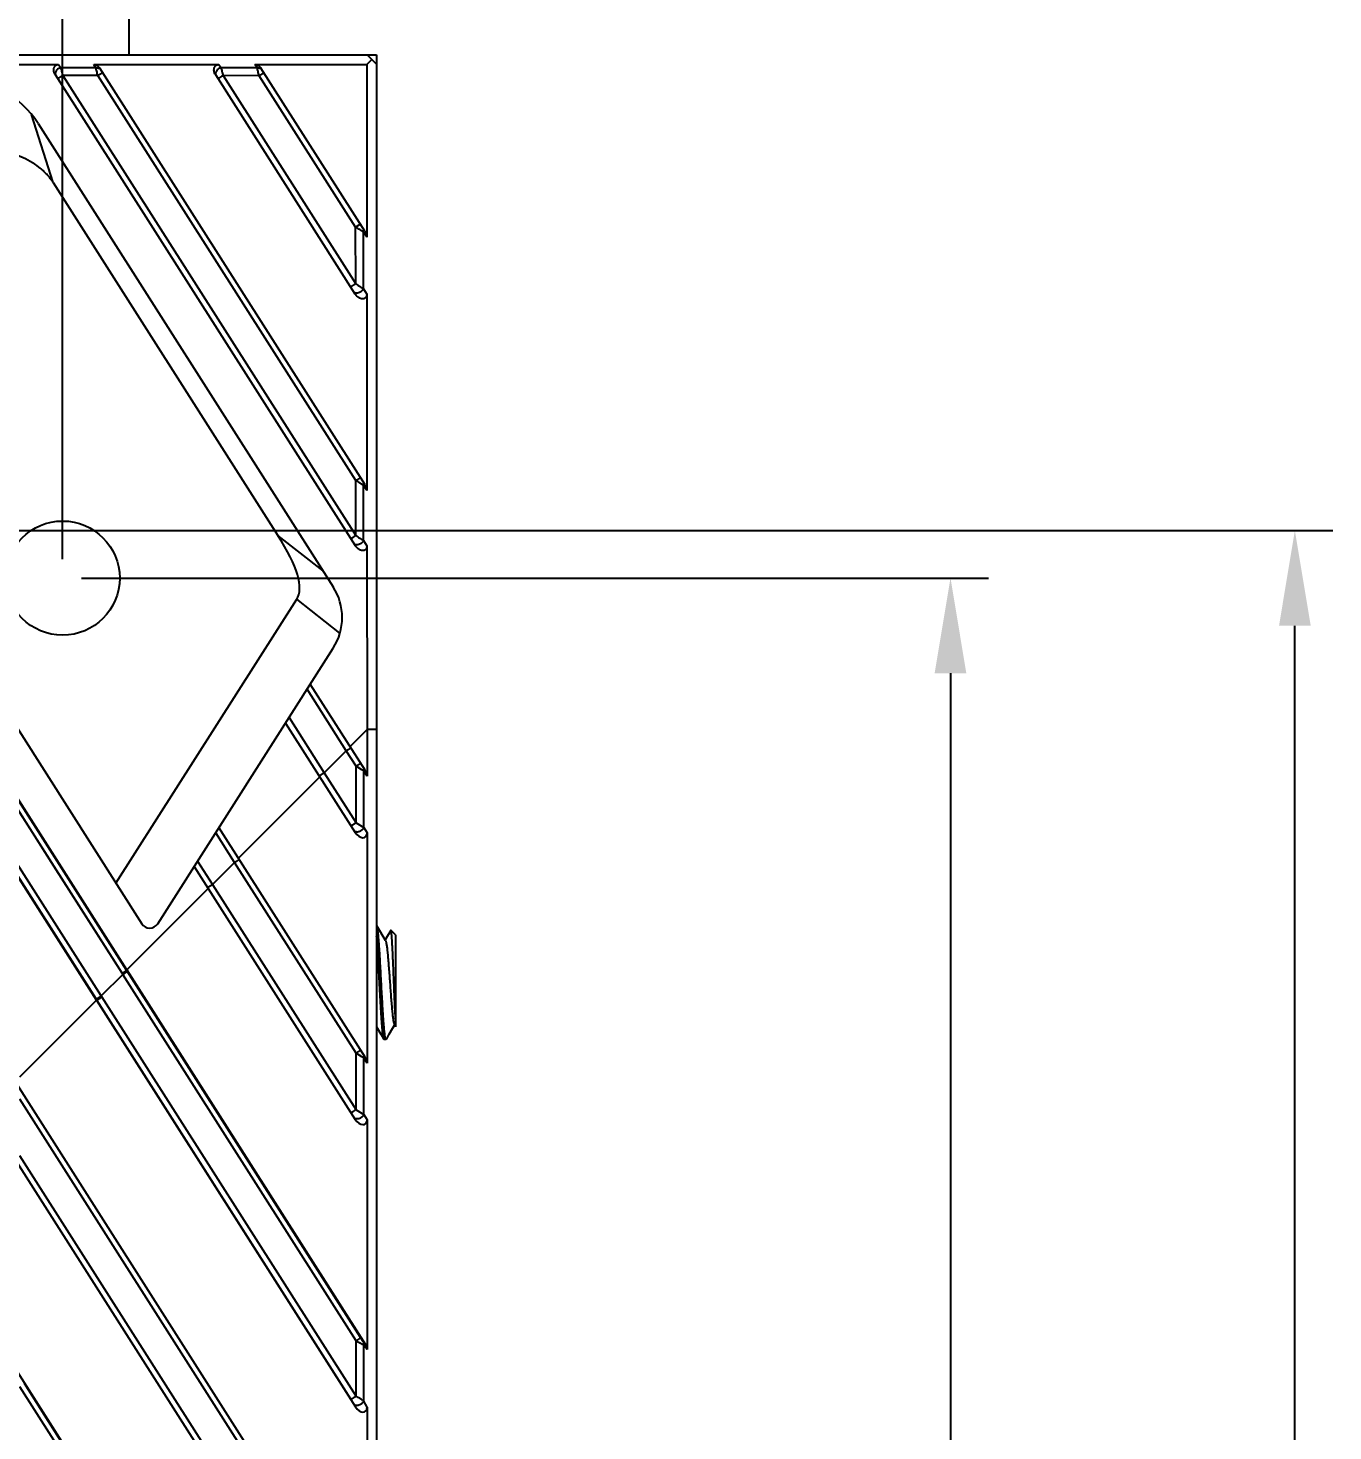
# Model space of a CAD drawing. Header units: millimetres. Extents: x 3299 to 14264, y 1863 to 5555.
# Drawn here: x 5028 to 5096.6, y 2766.7 to 2840.4 of the extents above; entities that cross this region are included whole.
import ezdxf

# ---------------------------------------------------------------- set-up
doc = ezdxf.new("R2010")
doc.units = ezdxf.units.MM
doc.layers.add('02___PRT_ALL_AXES', color=7, linetype='Continuous')
doc.layers.add('细实线', color=7, linetype='Continuous', lineweight=18)
doc.styles.add('工程字', font='gbenor.shx', dxfattribs={"bigfont": 'gbcbig.shx'})
doc.dimstyles.new('ISO-200', dxfattribs={"dimtxt": 15, "dimasz": 5, "dimexe": 2, "dimexo": 1, "dimgap": 2, "dimtad": 1, "dimdsep": 46, "dimtxsty": '工程字', "dimcen": 2.5, "dimclrd": 3, "dimclre": 3, "dimclrt": 6, "dimadec": 0, "dimazin": 0, "dimtfac": 1, "dimtmove": 0, "dimatfit": 3, "dimfxl": 1, "dimarcsym": 0})

# ---------------------------------------------------------------- blocks, each defined once
blk = doc.blocks.new('*D157')
at = {"layer": 'Defpoints', "color": 0, "transparency": 16777216}
for p in [(5029.826, 2884.005), (4462.826, 2811.523), (5029.826, 2811.523)]:
    blk.add_point(p, dxfattribs=at)
at = {"layer": '细实线', "color": 3, "lineweight": -2, "transparency": 16777216}
for p, q in [((4462.826, 2812.523), (4462.826, 2886.005)), ((5029.826, 2812.523), (5029.826, 2886.005)), ((4467.826, 2884.005), (5024.826, 2884.005))]:
    blk.add_line(p, q, dxfattribs=at)
at = {"layer": '细实线', "color": 3, "transparency": 16777216}
for points in [[(4467.826, 2884.839), (4467.826, 2883.172), (4462.826, 2884.005)], [(5024.826, 2884.839), (5024.826, 2883.172), (5029.826, 2884.005)]]:
    blk.add_solid(points, dxfattribs=at)
at = {"layer": '细实线', "color": 6, "lineweight": 5, "transparency": 16777216, "insert": (4746.326, 2893.505), "char_height": 15, "attachment_point": 5, "style": '工程字'}
blk.add_mtext('567', dxfattribs=at)
blk = doc.blocks.new('*D158')
at = {"layer": 'Defpoints', "color": 0, "transparency": 16777216}
for p in [(5029.826, 2811.523), (5029.826, 2529.023), (5076.485, 2529.023)]:
    blk.add_point(p, dxfattribs=at)
at = {"layer": '细实线', "color": 3, "lineweight": -2, "transparency": 16777216}
for p, q in [((5030.826, 2811.523), (5078.485, 2811.523)), ((5076.485, 2806.523), (5076.485, 2534.023)), ((5030.826, 2529.023), (5078.485, 2529.023))]:
    blk.add_line(p, q, dxfattribs=at)
at = {"layer": '细实线', "color": 3, "transparency": 16777216}
for points in [[(5075.651, 2806.523), (5077.318, 2806.523), (5076.485, 2811.523)], [(5075.651, 2534.023), (5077.318, 2534.023), (5076.485, 2529.023)]]:
    blk.add_solid(points, dxfattribs=at)
at = {"layer": '细实线', "color": 6, "lineweight": 5, "transparency": 16777216, "insert": (5066.985, 2670.273), "char_height": 15, "attachment_point": 5, "rotation": 90, "style": '工程字'}
blk.add_mtext('282.5', dxfattribs=at)
blk = doc.blocks.new('*D159')
at = {"layer": 'Defpoints', "color": 0, "transparency": 16777216}
for p in [(5011.326, 2814.023), (5094.582, 2814.023), (5011.326, 2526.523)]:
    blk.add_point(p, dxfattribs=at)
at = {"layer": '细实线', "color": 3, "lineweight": -2, "transparency": 16777216}
for p, q in [((5012.326, 2814.023), (5096.582, 2814.023)), ((5094.582, 2531.523), (5094.582, 2809.023)), ((5012.326, 2526.523), (5096.582, 2526.523))]:
    blk.add_line(p, q, dxfattribs=at)
at = {"layer": '细实线', "color": 3, "transparency": 16777216}
for points in [[(5093.749, 2809.023), (5095.416, 2809.023), (5094.582, 2814.023)], [(5093.749, 2531.523), (5095.416, 2531.523), (5094.582, 2526.523)]]:
    blk.add_solid(points, dxfattribs=at)
at = {"layer": '细实线', "color": 6, "lineweight": 5, "transparency": 16777216, "insert": (5085.082, 2670.273), "char_height": 15, "attachment_point": 5, "rotation": 90, "style": '工程字'}
blk.add_mtext('287.5', dxfattribs=at)

msp = doc.modelspace()

# ---------------------------------------------------------------- linework, layer by layer
at = {"color": 7, "linetype": 'Continuous'}
for p, q in [((5033.30078, 2841.82311), (5033.30078, 2839.02311)), ((4446.32578, 2839.02311), (5046.32578, 2839.02311)), ((5045.80579, 2838.50311), (5046.07578, 2838.77311)), ((5046.32578, 2838.52311), (5045.82578, 2839.02311)), ((5046.32578, 2839.02311), (5046.32578, 2501.52311)), ((4983.79163, 2838.34497), (5045.74141, 2741.1033)), ((5012.29856, 2838.52289), (5029.6172, 2838.51269)), ((5029.43304, 2837.98471), (5045.19886, 2813.23733)), ((5029.6172, 2838.51269), (5029.72951, 2838.33648)), ((5031.57327, 2838.33527), (5029.72951, 2838.33648)), ((5031.67924, 2837.92755), (5029.8352, 2837.92917)), ((5029.8352, 2837.92917), (5045.23956, 2813.75399)), ((5031.46088, 2838.5116), (5038.03931, 2838.5077)), ((5031.57327, 2838.33527), (5031.46088, 2838.5116)), ((5045.23701, 2816.65036), (5031.67924, 2837.92755)), ((5045.71827, 2816.43142), (5031.77501, 2838.31796)), ((5037.85462, 2837.97969), (5045.19207, 2826.46221)), ((5038.03931, 2838.5077), (5038.15196, 2838.33097)), ((5040.04998, 2838.32973), (5038.15196, 2838.33097)), ((5040.15727, 2837.9201), (5038.25896, 2837.92177)), ((5038.25896, 2837.92177), (5045.22793, 2826.98487)), ((5039.93725, 2838.50658), (5045.80578, 2838.50311)), ((5040.04998, 2838.32973), (5039.93725, 2838.50658)), ((5045.22531, 2829.96647), (5040.15727, 2837.9201)), ((5045.71047, 2829.74304), (5040.25036, 2838.31369)), ((5045.80578, 2838.50311), (5045.81115, 2829.42936)), ((5029.33398, 2832.30066), (5028.1909, 2835.8892)), ((5028.54274, 2835.40381), (5044.04845, 2811.06473)), ((5029.33398, 2832.30066), (5041.14123, 2813.76699)), ((5045.22531, 2829.96647), (5045.46913, 2830.12187)), ((5045.22793, 2826.98487), (5045.22531, 2829.96647)), ((5045.63634, 2826.72598), (5045.63439, 2829.70687)), ((5045.81115, 2829.42936), (5045.63439, 2829.70687)), ((5045.63634, 2826.72598), (5045.81292, 2826.44876)), ((5045.81292, 2826.44876), (5045.81902, 2816.11778)), ((5013.82573, 2825.00403), (5033.98244, 2793.36433)), ((5045.23956, 2813.75399), (5045.23701, 2816.65036)), ((5045.64311, 2816.39396), (5045.54437, 2816.45662)), ((5045.645, 2813.4983), (5045.64311, 2816.39396)), ((5045.81902, 2816.11778), (5045.64311, 2816.39396)), ((5033.18911, 2790.91818), (5017.57302, 2815.43101)), ((5033.19967, 2790.94067), (5017.59243, 2815.43911)), ((5032.95164, 2790.75822), (5017.66333, 2814.75174)), ((5043.51261, 2811.90583), (5041.14123, 2813.76699)), ((5045.645, 2813.4983), (5045.82072, 2813.22242)), ((5045.82072, 2813.22242), (5045.82641, 2803.5674)), ((5031.85509, 2789.57111), (5017.43349, 2812.20437)), ((5031.58843, 2789.40995), (5017.32392, 2811.80115)), ((5031.60627, 2789.34726), (5017.32831, 2811.75917)), ((5032.62561, 2795.49413), (5042.12949, 2810.41224)), ((5044.40269, 2808.62814), (5042.12949, 2810.41224)), ((5045.20386, 2752.92792), (5010.28926, 2807.73287)), ((5045.72569, 2756.20336), (5012.83814, 2807.82647)), ((5034.82583, 2793.36433), (5044.04845, 2807.84093)), ((5044.73451, 2802.45054), (5042.67425, 2805.68386)), ((5045.72569, 2801.42952), (5042.84481, 2805.9516)), ((5041.54055, 2803.90433), (5045.20386, 2798.15408)), ((5041.72572, 2804.19497), (5043.57567, 2801.2917)), ((5045.82641, 2803.5674), (5044.93292, 2802.67392)), ((5046.32578, 2803.5674), (5045.82641, 2803.5674)), ((5045.82641, 2803.5674), (5045.82641, 2801.11594)), ((5044.73451, 2802.45054), (5043.57567, 2801.2917)), ((5045.24866, 2801.64348), (5044.73451, 2802.45054)), ((5043.33952, 2801.08052), (5039.0663, 2796.80729)), ((5043.57567, 2801.2917), (5045.24866, 2798.66563)), ((5045.55386, 2801.45184), (5045.24866, 2801.64348)), ((5045.24866, 2798.66563), (5045.24866, 2801.64348)), ((5045.65143, 2801.39059), (5045.55386, 2801.45184)), ((5045.65143, 2798.41274), (5045.65143, 2801.39059)), ((5045.82641, 2801.11594), (5045.65143, 2801.39059)), ((5038.86788, 2796.58391), (5037.87231, 2798.14634)), ((5045.72569, 2786.35414), (5038.04277, 2798.41391)), ((5045.24866, 2798.66563), (5045.65143, 2798.41274)), ((5045.65143, 2798.41274), (5045.82641, 2798.13808)), ((5045.82641, 2798.13808), (5045.82641, 2786.04055)), ((5033.18911, 2790.91818), (5029.53567, 2796.65304)), ((5036.92378, 2796.65744), (5037.70904, 2795.42507)), ((5038.86788, 2796.58391), (5037.70904, 2795.42507)), ((5045.24866, 2786.56809), (5038.86788, 2796.58391)), ((5031.58843, 2789.40995), (5027.07594, 2796.49326)), ((5036.73851, 2796.36663), (5045.20386, 2783.07869)), ((5037.47289, 2795.21389), (5033.19967, 2790.94067)), ((5037.70904, 2795.42507), (5045.24866, 2783.59024)), ((5046.34036, 2793.26053), (5046.32578, 2793.27311)), ((5047.32578, 2792.77311), (5047.07937, 2793.01952)), ((5047.32578, 2792.77299), (5047.32578, 2787.94969)), ((5032.98688, 2790.70291), (5031.85509, 2789.57111)), ((5032.98688, 2790.70291), (5032.95164, 2790.75822)), ((5045.24866, 2771.45577), (5032.98688, 2790.70291)), ((5033.19967, 2790.94067), (5033.18911, 2790.91818)), ((5033.22433, 2790.86289), (5033.18911, 2790.91818)), ((5033.19967, 2790.94067), (5045.74141, 2771.25408)), ((5045.48611, 2771.61575), (5033.22433, 2790.86289)), ((5031.60627, 2789.34726), (5027.55473, 2785.29573)), ((5031.62391, 2789.35425), (5031.58843, 2789.40995)), ((5031.60627, 2789.34726), (5031.62391, 2789.35425)), ((5031.60627, 2789.34726), (5045.22157, 2767.97552)), ((5044.982, 2768.38624), (5031.62391, 2789.35425)), ((5031.89057, 2789.51541), (5031.85509, 2789.57111)), ((5045.24866, 2768.54741), (5031.89057, 2789.51541)), ((5047.16979, 2787.85333), (5047.27578, 2788.03564)), ((5047.25612, 2788.06945), (5047.32578, 2787.94967)), ((5046.72578, 2787.27311), (5046.7112, 2787.28569)), ((5046.86069, 2787.32074), (5046.82578, 2787.27311)), ((5045.55386, 2786.37646), (5045.24866, 2786.56809)), ((5045.24866, 2783.59024), (5045.24866, 2786.56809)), ((5045.65143, 2786.3152), (5045.55386, 2786.37646)), ((5045.65143, 2783.33735), (5045.65143, 2786.3152)), ((5045.82641, 2786.04055), (5045.65143, 2786.3152)), ((5045.24866, 2756.41732), (5027.5797, 2784.15203)), ((5045.24866, 2783.59024), (5045.65143, 2783.33735)), ((5045.65143, 2783.33735), (5045.82641, 2783.0627)), ((5045.82641, 2783.0627), (5045.82641, 2770.98844)), ((5045.24866, 2753.43946), (5027.5797, 2781.17418)), ((5045.24866, 2768.54741), (5045.24866, 2771.45577)), ((5045.74141, 2771.25408), (5045.64722, 2771.37727)), ((5045.65143, 2768.28023), (5045.65143, 2771.21728)), ((5045.82641, 2770.98844), (5045.65143, 2771.21728)), ((5045.24866, 2741.30499), (5027.5797, 2769.03971)), ((5045.48611, 2741.46498), (5027.81715, 2769.19969)), ((5045.22157, 2767.97552), (5045.14311, 2768.11906)), ((5045.82641, 2767.9601), (5045.65143, 2768.28023)), ((5045.82641, 2767.9601), (5045.82641, 2755.88977))]:
    msp.add_line(p, q, dxfattribs=at)
for points in [[(5029.53567, 2796.65304), (5021.94743, 2808.56444), (5017.57302, 2815.43101)], [(5032.95164, 2790.75822), (5029.36382, 2796.38897), (5025.77536, 2802.02071)], [(5045.55386, 2801.45184), (5045.49182, 2801.4908), (5045.41945, 2801.53624), (5045.33774, 2801.58754), (5045.24866, 2801.64348)], [(5046.79544, 2792.47677), (5046.66979, 2792.69289), (5046.49558, 2792.99292), (5046.34036, 2793.26053)], [(5047.06931, 2793.0159), (5046.87886, 2792.68787), (5046.77578, 2792.51058)], [(5046.32578, 2787.94964), (5046.37886, 2787.85835), (5046.55307, 2787.55831), (5046.7112, 2787.28569)], [(5046.86069, 2787.32074), (5046.99558, 2787.5533), (5047.16979, 2787.85333)], [(5045.55386, 2786.37646), (5045.49182, 2786.41541), (5045.41945, 2786.46086), (5045.33774, 2786.51216), (5045.24866, 2786.56809)]]:
    msp.add_lwpolyline(points, dxfattribs=at)
for centre, radius, start, end in [((5024.32578, 2832.71731), 5, 32.5, 147.5), ((5041.51827, 2809.45283), 3, 327.5, 32.5), ((5034.40414, 2793.63298), 0.5, 212.5, 327.5)]:
    msp.add_arc(centre, radius, start, end, dxfattribs=at)
for centre, major_axis, ratio, start_param, end_param in [((5018.0451, 2829.21226), (-24.03776, 18.86586), 0.16362824, -3.12547421, -2.70606347), ((5045.46478, 2801.28073), (-0.26405, 0.38448), 0.64265079, -2.38936463, -1.62453587), ((5045.46478, 2798.30288), (-0.26405, 0.38448), 0.64265079, 1.51705679, 3.89382068), ((5045.46478, 2786.20534), (-0.26405, 0.38448), 0.64265079, -2.38936463, -1.62453587), ((5045.46478, 2783.22749), (-0.26405, 0.38448), 0.64265079, 1.51705679, 3.89382068), ((5045.46478, 2771.12575), (-0.27793, 0.33734), 0.68585634, -2.4473554, -1.74754222), ((5045.46478, 2768.15217), (-0.25319, 0.42956), 0.60110417, -4.65481039, -2.34637258)]:
    msp.add_ellipse(centre, major_axis=major_axis, ratio=ratio, start_param=start_param, end_param=end_param, dxfattribs=at)
for points, knots in [([(5029.43304, 2837.98471), (5029.4177, 2838.00878), (5029.39126, 2838.05977), (5029.36604, 2838.14208), (5029.35716, 2838.22777), (5029.36565, 2838.29935), (5029.38337, 2838.35376), (5029.40243, 2838.39231), (5029.42732, 2838.42741), (5029.45782, 2838.45781), (5029.49325, 2838.48231), (5029.53253, 2838.50001), (5029.57429, 2838.51048), (5029.60292, 2838.5127), (5029.6172, 2838.51269)], [0, 0, 0, 0, 0.12499788, 0.24995964, 0.37487588, 0.49971112, 0.56223819, 0.62476366, 0.68729678, 0.74983214, 0.81236586, 0.87489628, 0.93745153, 1, 1, 1, 1]), ([(5029.72951, 2838.33648), (5029.70483, 2838.33228), (5029.65578, 2838.31809), (5029.58823, 2838.28205), (5029.52951, 2838.23315), (5029.48339, 2838.17441), (5029.45283, 2838.10947), (5029.44201, 2838.05262), (5029.44316, 2838.00856), (5029.4487, 2837.97706), (5029.45886, 2837.94728), (5029.46862, 2837.92885), (5029.47417, 2837.92014)], [0, 0, 0, 0, 0.13224902, 0.26714443, 0.40167329, 0.53285357, 0.65839977, 0.77727271, 0.83447719, 0.89041959, 0.94548112, 1, 1, 1, 1]), ([(5029.8352, 2837.92917), (5029.81837, 2837.91847), (5029.78533, 2837.89734), (5029.74471, 2837.87111), (5029.71362, 2837.85086), (5029.6919, 2837.83662), (5029.67157, 2837.8232), (5029.65283, 2837.81073), (5029.63587, 2837.79935), (5029.62087, 2837.78915), (5029.60797, 2837.78026), (5029.59862, 2837.77367), (5029.59228, 2837.76911), (5029.58841, 2837.76626), (5029.58515, 2837.7638), (5029.58249, 2837.76171), (5029.58047, 2837.76006), (5029.57902, 2837.75872), (5029.57827, 2837.75794), (5029.57789, 2837.75733), (5029.57799, 2837.75719)], [0, 0, 0, 0, 0.19318138, 0.37989788, 0.46843529, 0.55260035, 0.63154492, 0.70445946, 0.77063284, 0.82938787, 0.88015664, 0.92242012, 0.94022852, 0.95576731, 0.96899741, 0.97988188, 0.98840047, 0.99455128, 0.99835618, 1, 1, 1, 1]), ([(5029.72951, 2838.33648), (5029.74512, 2838.2781), (5029.7806, 2838.14239), (5029.81547, 2838.00652), (5029.8352, 2837.92917)], [0, 0, 0, 0, 0.4308499, 1, 1, 1, 1]), ([(5031.46088, 2838.5116), (5031.47688, 2838.51159), (5031.50894, 2838.50876), (5031.55568, 2838.49706), (5031.60027, 2838.47883), (5031.65602, 2838.44714), (5031.718, 2838.39555), (5031.75784, 2838.34492), (5031.77502, 2838.31795)], [0, 0, 0, 0, 0.12503373, 0.25015301, 0.37523885, 0.50033856, 0.7501462, 1, 1, 1, 1]), ([(5031.57327, 2838.33527), (5031.59837, 2838.33955), (5031.64839, 2838.34229), (5031.70898, 2838.32954), (5031.75169, 2838.3099), (5031.78001, 2838.29106), (5031.80443, 2838.26827), (5031.81787, 2838.25069), (5031.82375, 2838.24146)], [0, 0, 0, 0, 0.26999985, 0.52502553, 0.64739624, 0.76675618, 0.88400366, 1, 1, 1, 1]), ([(5031.67924, 2837.92755), (5031.6595, 2838.00495), (5031.62457, 2838.14096), (5031.58897, 2838.2768), (5031.57327, 2838.33527)], [0, 0, 0, 0, 0.56886984, 1, 1, 1, 1]), ([(5031.67924, 2837.92755), (5031.69532, 2837.93777), (5031.72682, 2837.95773), (5031.76569, 2837.98212), (5031.79539, 2838.0006), (5031.8161, 2838.01342), (5031.83551, 2838.02535), (5031.85343, 2838.03628), (5031.86969, 2838.04611), (5031.88415, 2838.05475), (5031.89667, 2838.06211), (5031.90585, 2838.06741), (5031.91214, 2838.07094), (5031.91604, 2838.07309), (5031.91937, 2838.07487), (5031.92215, 2838.07629), (5031.92432, 2838.07734), (5031.926, 2838.07805), (5031.92692, 2838.07838), (5031.92758, 2838.07847), (5031.92767, 2838.07834)], [0, 0, 0, 0, 0.19653603, 0.38466619, 0.47334622, 0.5573641, 0.63593827, 0.70832393, 0.77386969, 0.83195595, 0.88206435, 0.92372181, 0.94125952, 0.95655407, 0.96956994, 0.98027352, 0.98864638, 0.99468675, 0.99841447, 1, 1, 1, 1]), ([(5037.85462, 2837.97969), (5037.83928, 2838.00377), (5037.81285, 2838.05479), (5037.7877, 2838.13715), (5037.77894, 2838.22287), (5037.78754, 2838.29446), (5037.80535, 2838.34886), (5037.82446, 2838.38739), (5037.84939, 2838.42247), (5037.87992, 2838.45284), (5037.91536, 2838.47733), (5037.95464, 2838.49502), (5037.9964, 2838.50549), (5038.02503, 2838.50771), (5038.03931, 2838.5077)], [0, 0, 0, 0, 0.12500785, 0.24998273, 0.37491296, 0.49975952, 0.56228986, 0.62481601, 0.68734662, 0.74987632, 0.81240136, 0.87492075, 0.93746382, 1, 1, 1, 1]), ([(5038.15196, 2838.33097), (5038.12727, 2838.32676), (5038.0782, 2838.31257), (5038.01057, 2838.27656), (5037.95175, 2838.22772), (5037.90548, 2838.16907), (5037.87475, 2838.10423), (5037.86379, 2838.04746), (5037.86483, 2838.00348), (5037.8703, 2837.97206), (5037.88039, 2837.94236), (5037.89012, 2837.92398), (5037.89565, 2837.9153)], [0, 0, 0, 0, 0.13235438, 0.26741864, 0.40212505, 0.53343654, 0.65901523, 0.77779118, 0.83490428, 0.89071764, 0.94562529, 1, 1, 1, 1]), ([(5038.25896, 2837.92177), (5038.24212, 2837.91105), (5038.20902, 2837.88992), (5038.16828, 2837.86374), (5038.13707, 2837.84357), (5038.11523, 2837.82941), (5038.09478, 2837.81608), (5038.07592, 2837.80373), (5038.05883, 2837.79247), (5038.0437, 2837.78242), (5038.03066, 2837.77368), (5038.02118, 2837.76725), (5038.01474, 2837.76281), (5038.0108, 2837.76005), (5038.00746, 2837.75768), (5038.00474, 2837.7557), (5038.00264, 2837.75412), (5038.00128, 2837.75304), (5038.00053, 2837.75237), (5038.00018, 2837.75202), (5037.99999, 2837.7518), (5037.99992, 2837.75163), (5037.99994, 2837.75159)], [0, 0, 0, 0, 0.19319521, 0.3799781, 0.46856126, 0.5527767, 0.63177335, 0.7047387, 0.77095878, 0.82975338, 0.88055151, 0.9228305, 0.9406399, 0.95617416, 0.96939292, 0.98025723, 0.98874334, 0.99484203, 0.99699596, 0.99855616, 0.9995348, 1, 1, 1, 1]), ([(5038.15196, 2838.33097), (5038.16799, 2838.27225), (5038.20399, 2838.13593), (5038.23916, 2837.9994), (5038.25896, 2837.92177)], [0, 0, 0, 0, 0.43174398, 1, 1, 1, 1]), ([(5039.93725, 2838.50658), (5039.9532, 2838.50657), (5039.98514, 2838.50376), (5040.03172, 2838.49212), (5040.07617, 2838.47398), (5040.13174, 2838.44243), (5040.19353, 2838.39103), (5040.23324, 2838.34056), (5040.25036, 2838.31369)], [0, 0, 0, 0, 0.12501958, 0.25012829, 0.37520759, 0.5003053, 0.75012162, 1, 1, 1, 1]), ([(5040.04998, 2838.32973), (5040.07501, 2838.33399), (5040.12485, 2838.33674), (5040.18523, 2838.32412), (5040.22778, 2838.3046), (5040.25597, 2838.28589), (5040.28027, 2838.26324), (5040.29363, 2838.24577), (5040.29948, 2838.23659)], [0, 0, 0, 0, 0.2703798, 0.52550646, 0.64782564, 0.76707753, 0.88417511, 1, 1, 1, 1]), ([(5040.15727, 2837.9201), (5040.13746, 2837.99778), (5040.10223, 2838.13446), (5040.0661, 2838.27092), (5040.04998, 2838.32973)], [0, 0, 0, 0, 0.5679712, 1, 1, 1, 1]), ([(5040.15727, 2837.9201), (5040.17333, 2837.93032), (5040.20476, 2837.95027), (5040.2435, 2837.97473), (5040.27306, 2837.9933), (5040.29367, 2838.0062), (5040.31296, 2838.01823), (5040.33075, 2838.02927), (5040.34688, 2838.03923), (5040.36121, 2838.04801), (5040.37359, 2838.05553), (5040.38265, 2838.06097), (5040.38884, 2838.06463), (5040.39267, 2838.06686), (5040.39593, 2838.06874), (5040.39863, 2838.07025), (5040.40076, 2838.0714), (5040.40218, 2838.07212), (5040.40302, 2838.0725), (5040.40345, 2838.07267), (5040.40369, 2838.07274), (5040.40386, 2838.07275), (5040.40388, 2838.07271)], [0, 0, 0, 0, 0.19674738, 0.38502524, 0.473758, 0.557816, 0.6364188, 0.70882257, 0.77437667, 0.83246199, 0.88256016, 0.92419725, 0.94172022, 0.95699626, 0.96998887, 0.98066271, 0.9889961, 0.99498027, 0.99709091, 0.99861634, 0.99956648, 1, 1, 1, 1]), ([(5029.33398, 2832.30066), (5029.28437, 2832.37853), (5029.17745, 2832.52954), (5028.99721, 2832.74037), (5028.79968, 2832.9351), (5028.51672, 2833.17288), (5028.13121, 2833.42972), (5027.63298, 2833.67467), (5027.10956, 2833.85946), (5026.56938, 2833.98661), (5026.01915, 2834.05821), (5025.46459, 2834.07561), (5024.91094, 2834.03949), (5024.36339, 2833.9498), (5023.8275, 2833.80579), (5023.30965, 2833.60606), (5022.81775, 2833.34878), (5022.4375, 2833.08444), (5022.15808, 2832.84253), (5021.9627, 2832.64568), (5021.78391, 2832.43366), (5021.67736, 2832.28244), (5021.62774, 2832.20456)], [0, 0, 0, 0, 0.03125489, 0.06251447, 0.0937714, 0.1250306, 0.18751077, 0.24999989, 0.31249479, 0.37499326, 0.43749378, 0.49999531, 0.562497, 0.624998, 0.68749733, 0.74999365, 0.81248505, 0.87496886, 0.90622799, 0.93748512, 0.96874505, 1, 1, 1, 1]), ([(5045.53453, 2829.77089), (5045.48559, 2829.80213), (5045.40987, 2829.85013), (5045.30675, 2829.91525), (5045.25265, 2829.94925), (5045.22531, 2829.96647)], [0, 0, 0, 0, 0.47606863, 0.73507367, 1, 1, 1, 1]), ([(5045.63439, 2829.70687), (5045.61908, 2829.71687), (5045.58575, 2829.73813), (5045.55246, 2829.75946), (5045.53453, 2829.77089)], [0, 0, 0, 0, 0.46225324, 1, 1, 1, 1]), ([(5045.63439, 2829.70687), (5045.64051, 2829.72089), (5045.65001, 2829.74885), (5045.65508, 2829.79124), (5045.64995, 2829.8308), (5045.6395, 2829.85443), (5045.63284, 2829.86489)], [0, 0, 0, 0, 0.27941469, 0.53585278, 0.77335659, 1, 1, 1, 1]), ([(5045.71047, 2829.74304), (5045.7254, 2829.7196), (5045.75259, 2829.67095), (5045.78433, 2829.59363), (5045.80556, 2829.51277), (5045.81113, 2829.45713), (5045.81115, 2829.42936)], [0, 0, 0, 0, 0.25006091, 0.50012359, 0.75009788, 1, 1, 1, 1]), ([(5045.22793, 2826.98487), (5045.21104, 2826.97411), (5045.17782, 2826.95295), (5045.13683, 2826.92689), (5045.10535, 2826.90689), (5045.08329, 2826.8929), (5045.0626, 2826.87978), (5045.04347, 2826.86766), (5045.0261, 2826.85668), (5045.01067, 2826.84694), (5044.99909, 2826.83964), (5044.99091, 2826.8345), (5044.98563, 2826.83118), (5044.98094, 2826.82824), (5044.97684, 2826.82569), (5044.97335, 2826.82352), (5044.97082, 2826.82196), (5044.96912, 2826.82091), (5044.96807, 2826.82027), (5044.96719, 2826.81973), (5044.96645, 2826.81929), (5044.96589, 2826.81897), (5044.96546, 2826.81869), (5044.96524, 2826.81863), (5044.96509, 2826.8185), (5044.96507, 2826.81853)], [0, 0, 0, 0, 0.19307183, 0.37985126, 0.46846562, 0.55272784, 0.63178192, 0.70481047, 0.77109491, 0.82995043, 0.88080177, 0.90305915, 0.92312172, 0.94094546, 0.95648904, 0.96971113, 0.98057127, 0.98510672, 0.98904333, 0.99237937, 0.99511315, 0.99724301, 0.99876744, 0.99968539, 1, 1, 1, 1]), ([(5045.22793, 2826.98487), (5045.2667, 2826.96045), (5045.32434, 2826.92424), (5045.40004, 2826.87641), (5045.45421, 2826.84213), (5045.5056, 2826.80953), (5045.55333, 2826.77911), (5045.59655, 2826.75156), (5045.62374, 2826.7342), (5045.63634, 2826.72598)], [0, 0, 0, 0, 0.28428094, 0.42231853, 0.55550644, 0.68203286, 0.79986459, 0.90667728, 1, 1, 1, 1]), ([(5045.63634, 2826.72598), (5045.62589, 2826.70196), (5045.59682, 2826.65484), (5045.53774, 2826.59402), (5045.4657, 2826.54396), (5045.39882, 2826.51425), (5045.34414, 2826.49963), (5045.29282, 2826.49193), (5045.24306, 2826.49341), (5045.19851, 2826.50593), (5045.17004, 2826.5199), (5045.14619, 2826.5385), (5045.1337, 2826.55384), (5045.12852, 2826.56197)], [0, 0, 0, 0, 0.12692039, 0.26504556, 0.40828315, 0.54943018, 0.61714724, 0.68193627, 0.80061113, 0.85454052, 0.90515782, 0.95328069, 1, 1, 1, 1]), ([(5045.81292, 2826.44876), (5045.81293, 2826.43039), (5045.81052, 2826.39358), (5045.79811, 2826.3396), (5045.77522, 2826.28901), (5045.74062, 2826.24534), (5045.69513, 2826.21301), (5045.64246, 2826.19482), (5045.5871, 2826.19031), (5045.5139, 2826.19942), (5045.4444, 2826.22628), (5045.38133, 2826.26396), (5045.3222, 2826.3078), (5045.25606, 2826.37217), (5045.21181, 2826.43122), (5045.19207, 2826.46221)], [0, 0, 0, 0, 0.06255236, 0.12509238, 0.18759399, 0.25005442, 0.31248673, 0.37493443, 0.43742227, 0.49994201, 0.62474706, 0.68730979, 0.74987564, 0.87491769, 1, 1, 1, 1]), ([(5045.23701, 2816.65036), (5045.25298, 2816.66054), (5045.2842, 2816.6805), (5045.32253, 2816.70517), (5045.35169, 2816.72402), (5045.37195, 2816.73717), (5045.39088, 2816.7495), (5045.40828, 2816.7609), (5045.42401, 2816.77125), (5045.43791, 2816.78048), (5045.44987, 2816.78848), (5045.45855, 2816.79436), (5045.46444, 2816.79841), (5045.46805, 2816.80092), (5045.4711, 2816.80308), (5045.47359, 2816.80488), (5045.47551, 2816.80632), (5045.47675, 2816.8073), (5045.47744, 2816.80791), (5045.47776, 2816.80823), (5045.47794, 2816.80842), (5045.478, 2816.80857), (5045.47798, 2816.80861)], [0, 0, 0, 0, 0.19703593, 0.3854291, 0.47416963, 0.55821002, 0.63677585, 0.70912916, 0.77462473, 0.83264864, 0.88268706, 0.92427031, 0.94176971, 0.95702494, 0.96999988, 0.98065964, 0.98898301, 0.99496179, 0.99707191, 0.99859881, 0.99955367, 1, 1, 1, 1]), ([(5045.54437, 2816.45662), (5045.49576, 2816.48741), (5045.42055, 2816.53487), (5045.31807, 2816.59941), (5045.26424, 2816.63321), (5045.23701, 2816.65036)], [0, 0, 0, 0, 0.47509531, 0.73434384, 1, 1, 1, 1]), ([(5045.64311, 2816.39396), (5045.64916, 2816.40809), (5045.65852, 2816.4363), (5045.6633, 2816.47907), (5045.65788, 2816.51902), (5045.64725, 2816.54291), (5045.6405, 2816.55351)], [0, 0, 0, 0, 0.27827175, 0.53442487, 0.77240889, 1, 1, 1, 1]), ([(5045.71827, 2816.43142), (5045.7332, 2816.40799), (5045.7604, 2816.35935), (5045.79216, 2816.28204), (5045.81342, 2816.20119), (5045.819, 2816.14556), (5045.81902, 2816.11778)], [0, 0, 0, 0, 0.2500389, 0.50009431, 0.75007623, 1, 1, 1, 1]), ([(5045.23956, 2813.75399), (5045.22265, 2813.7432), (5045.18934, 2813.72203), (5045.14816, 2813.69604), (5045.11649, 2813.67618), (5045.09426, 2813.6623), (5045.07338, 2813.64933), (5045.05406, 2813.63739), (5045.03648, 2813.62661), (5045.02084, 2813.6171), (5045.00728, 2813.60894), (5044.99734, 2813.60305), (5044.99052, 2813.59909), (5044.98631, 2813.59668), (5044.98271, 2813.59466), (5044.97973, 2813.59303), (5044.97737, 2813.59181), (5044.97566, 2813.59098), (5044.97459, 2813.59055), (5044.97408, 2813.59042), (5044.9739, 2813.59044), (5044.97387, 2813.59049)], [0, 0, 0, 0, 0.1928018, 0.37940828, 0.46796703, 0.55219118, 0.63122242, 0.70424115, 0.77052686, 0.82939307, 0.88026343, 0.92261041, 0.94045105, 0.95601426, 0.96925948, 0.98014763, 0.98865526, 0.99477416, 0.99850868, 0.9995038, 1, 1, 1, 1]), ([(5045.645, 2813.4983), (5045.63469, 2813.47413), (5045.60585, 2813.42674), (5045.5469, 2813.36563), (5045.47484, 2813.31548), (5045.40785, 2813.28588), (5045.35305, 2813.27146), (5045.30151, 2813.264), (5045.25151, 2813.26584), (5045.20674, 2813.27875), (5045.17806, 2813.29305), (5045.15401, 2813.31199), (5045.14138, 2813.32755), (5045.13613, 2813.3358)], [0, 0, 0, 0, 0.12681809, 0.26456058, 0.40729859, 0.54800147, 0.61557219, 0.68029023, 0.79911028, 0.85327833, 0.90424152, 0.95279783, 1, 1, 1, 1]), ([(5045.23956, 2813.75399), (5045.27815, 2813.72969), (5045.33551, 2813.6937), (5045.41082, 2813.64626), (5045.46463, 2813.61235), (5045.51561, 2813.58019), (5045.56291, 2813.55026), (5045.60566, 2813.52326), (5045.63256, 2813.50631), (5045.645, 2813.4983)], [0, 0, 0, 0, 0.28544713, 0.42378221, 0.55707301, 0.68350461, 0.80104214, 0.90736189, 1, 1, 1, 1]), ([(5045.82072, 2813.22242), (5045.82073, 2813.20402), (5045.81831, 2813.16715), (5045.80583, 2813.11311), (5045.78279, 2813.0625), (5045.74799, 2813.0189), (5045.70228, 2812.98676), (5045.64946, 2812.96883), (5045.59403, 2812.96457), (5045.5208, 2812.97395), (5045.4513, 2813.00098), (5045.38823, 2813.03878), (5045.32909, 2813.08273), (5045.26291, 2813.14718), (5045.21862, 2813.20631), (5045.19886, 2813.23733)], [0, 0, 0, 0, 0.06257107, 0.12513023, 0.18764945, 0.25012238, 0.31255937, 0.37500403, 0.43748278, 0.49999026, 0.62477327, 0.68732566, 0.74988325, 0.87491661, 1, 1, 1, 1]), ([(5044.73451, 2802.45054), (5044.75044, 2802.46071), (5044.78153, 2802.48068), (5044.82641, 2802.50984), (5044.86161, 2802.53302), (5044.88743, 2802.55023), (5044.90463, 2802.56181), (5044.92014, 2802.57237), (5044.93383, 2802.58182), (5044.94557, 2802.59007), (5044.95524, 2802.59704), (5044.96196, 2802.60205), (5044.96622, 2802.60539), (5044.96861, 2802.60735), (5044.97042, 2802.60893), (5044.97168, 2802.6102), (5044.97238, 2802.61098), (5044.97264, 2802.61158), (5044.97255, 2802.61173)], [0, 0, 0, 0, 0.19696546, 0.3852133, 0.55781095, 0.63628264, 0.70854637, 0.77396153, 0.83191912, 0.88191042, 0.92347203, 0.95623913, 0.96923805, 0.97993792, 0.98832402, 0.99440175, 0.99821037, 1, 1, 1, 1]), ([(5045.24866, 2801.64348), (5045.26459, 2801.65365), (5045.29569, 2801.67362), (5045.34056, 2801.70278), (5045.37577, 2801.72596), (5045.40158, 2801.74317), (5045.41878, 2801.75475), (5045.4343, 2801.76531), (5045.44798, 2801.77476), (5045.45972, 2801.78301), (5045.4694, 2801.78998), (5045.47611, 2801.795), (5045.48037, 2801.79834), (5045.48276, 2801.8003), (5045.48457, 2801.80187), (5045.48584, 2801.80314), (5045.48653, 2801.80392), (5045.48679, 2801.80453), (5045.4867, 2801.80467)], [0, 0, 0, 0, 0.19696546, 0.3852133, 0.55781095, 0.63628264, 0.70854637, 0.77396153, 0.83191912, 0.88191042, 0.92347203, 0.95623913, 0.96923805, 0.97993792, 0.98832402, 0.99440175, 0.99821037, 1, 1, 1, 1]), ([(5043.57567, 2801.2917), (5043.55874, 2801.28088), (5043.52535, 2801.25969), (5043.48403, 2801.23377), (5043.4522, 2801.214), (5043.42984, 2801.20023), (5043.40881, 2801.18738), (5043.38932, 2801.17559), (5043.37158, 2801.16497), (5043.35575, 2801.15564), (5043.34201, 2801.14769), (5043.3305, 2801.14119), (5043.32232, 2801.13675), (5043.31697, 2801.134), (5043.31389, 2801.1325), (5043.31146, 2801.1314), (5043.3096, 2801.1307), (5043.3085, 2801.13036), (5043.30777, 2801.13035), (5043.30767, 2801.13051)], [0, 0, 0, 0, 0.19250708, 0.37890185, 0.46738299, 0.55154676, 0.63053358, 0.70352282, 0.76979317, 0.82865773, 0.87954049, 0.92191538, 0.95536654, 0.9686459, 0.97957813, 0.98814465, 0.99434769, 0.99822101, 1, 1, 1, 1]), ([(5045.65143, 2801.39059), (5045.65743, 2801.40484), (5045.66666, 2801.43334), (5045.67118, 2801.4765), (5045.66547, 2801.51687), (5045.65465, 2801.54103), (5045.64781, 2801.55178)], [0, 0, 0, 0, 0.27717679, 0.53306124, 0.77150597, 1, 1, 1, 1]), ([(5045.24866, 2798.66563), (5045.23173, 2798.65481), (5045.19835, 2798.63362), (5045.15702, 2798.6077), (5045.12519, 2798.58793), (5045.10283, 2798.57416), (5045.0818, 2798.56131), (5045.06231, 2798.54952), (5045.04457, 2798.5389), (5045.02875, 2798.52957), (5045.015, 2798.52162), (5045.00349, 2798.51512), (5044.99531, 2798.51068), (5044.98996, 2798.50793), (5044.98688, 2798.50643), (5044.98446, 2798.50533), (5044.98259, 2798.50463), (5044.9815, 2798.50429), (5044.98076, 2798.50428), (5044.98066, 2798.50444)], [0, 0, 0, 0, 0.19250708, 0.37890186, 0.46738301, 0.55154678, 0.6305336, 0.70352285, 0.7697932, 0.82865777, 0.87954052, 0.92191542, 0.95536657, 0.96864593, 0.97957816, 0.98814468, 0.99434772, 0.99822102, 1, 1, 1, 1]), ([(5045.65143, 2798.41274), (5045.64122, 2798.38847), (5045.61254, 2798.34088), (5045.55368, 2798.27956), (5045.48162, 2798.22937), (5045.41455, 2798.19987), (5045.35966, 2798.18562), (5045.30796, 2798.17836), (5045.25778, 2798.18049), (5045.21285, 2798.19372), (5045.18402, 2798.20828), (5045.15982, 2798.22748), (5045.14708, 2798.24321), (5045.14177, 2798.25155)], [0, 0, 0, 0, 0.12675835, 0.26420898, 0.40655253, 0.54689804, 0.61434886, 0.67900655, 0.79793439, 0.85228833, 0.90352245, 0.95241883, 1, 1, 1, 1]), ([(5038.86788, 2796.58391), (5038.88381, 2796.59408), (5038.91491, 2796.61405), (5038.95978, 2796.64321), (5038.99499, 2796.66639), (5039.0208, 2796.6836), (5039.038, 2796.69518), (5039.05352, 2796.70574), (5039.0672, 2796.71519), (5039.07894, 2796.72344), (5039.08862, 2796.73041), (5039.09533, 2796.73543), (5039.0996, 2796.73877), (5039.10198, 2796.74073), (5039.10379, 2796.7423), (5039.10506, 2796.74357), (5039.10575, 2796.74435), (5039.10601, 2796.74496), (5039.10592, 2796.7451)], [0, 0, 0, 0, 0.19696546, 0.3852133, 0.55781095, 0.63628264, 0.70854637, 0.77396153, 0.83191912, 0.88191042, 0.92347203, 0.95623913, 0.96923805, 0.97993792, 0.98832402, 0.99440175, 0.99821037, 1, 1, 1, 1]), ([(5037.70904, 2795.42507), (5037.69211, 2795.41426), (5037.65873, 2795.39306), (5037.61741, 2795.36714), (5037.58557, 2795.34738), (5037.56321, 2795.3336), (5037.54218, 2795.32075), (5037.5227, 2795.30896), (5037.50495, 2795.29834), (5037.48913, 2795.28901), (5037.47539, 2795.28106), (5037.46387, 2795.27457), (5037.45569, 2795.27013), (5037.45034, 2795.26738), (5037.44726, 2795.26588), (5037.44484, 2795.26477), (5037.44297, 2795.26407), (5037.44188, 2795.26373), (5037.44114, 2795.26372), (5037.44104, 2795.26388)], [0, 0, 0, 0, 0.19250708, 0.37890185, 0.46738299, 0.55154676, 0.63053358, 0.70352282, 0.76979317, 0.82865773, 0.87954049, 0.92191538, 0.95536654, 0.9686459, 0.97957813, 0.98814465, 0.99434769, 0.99822101, 1, 1, 1, 1]), ([(5046.80305, 2787.30368), (5046.8003, 2787.31104), (5046.79504, 2787.32794), (5046.78794, 2787.35653), (5046.78081, 2787.39111), (5046.77366, 2787.43161), (5046.76649, 2787.47796), (5046.75641, 2787.55114), (5046.74406, 2787.65648), (5046.7298, 2787.79891), (5046.71551, 2787.96174), (5046.70118, 2788.14362), (5046.68683, 2788.34305), (5046.67246, 2788.5584), (5046.65282, 2788.87209), (5046.62864, 2789.28976), (5046.60022, 2789.81181), (5046.57178, 2790.34904), (5046.54333, 2790.88377), (5046.51927, 2791.3198), (5046.49975, 2791.65418), (5046.48538, 2791.88925), (5046.471, 2792.111), (5046.45665, 2792.3176), (5046.44231, 2792.50733), (5046.42799, 2792.67865), (5046.41372, 2792.83014), (5046.3995, 2792.96056), (5046.38714, 2793.0555), (5046.377, 2793.12007), (5046.36985, 2793.15983), (5046.36272, 2793.19365), (5046.35563, 2793.22147), (5046.34941, 2793.2408), (5046.34427, 2793.25312), (5046.34168, 2793.25823), (5046.34036, 2793.2605)], [0, 0, 0, 0, 0.00394375, 0.00886659, 0.01477078, 0.02165031, 0.02949624, 0.0382978, 0.05869981, 0.08269523, 0.11009969, 0.14068606, 0.17421121, 0.21039665, 0.2489496, 0.33187027, 0.42025502, 0.51120355, 0.60173027, 0.68886353, 0.73025625, 0.76974448, 0.8070005, 0.84172272, 0.87362387, 0.90244652, 0.92795581, 0.94994752, 0.96825154, 0.97597548, 0.98273178, 0.98851177, 0.99331002, 0.99713066, 0.99868163, 1, 1, 1, 1]), ([(5047.07937, 2793.01951), (5047.07899, 2793.0199), (5047.07821, 2793.02056), (5047.07692, 2793.02123), (5047.07559, 2793.02144), (5047.07427, 2793.02118), (5047.07298, 2793.02046), (5047.07115, 2793.0188), (5047.07003, 2793.01713), (5047.06931, 2793.01589)], [0, 0, 0, 0, 0.12628149, 0.23442755, 0.33252942, 0.43119792, 0.54089425, 0.6694205, 1, 1, 1, 1]), ([(5047.32578, 2788.36016), (5047.31987, 2788.44999), (5047.3085, 2788.64423), (5047.29282, 2788.9547), (5047.27718, 2789.30034), (5047.2616, 2789.67232), (5047.24609, 2790.06142), (5047.23066, 2790.4581), (5047.21533, 2790.85285), (5047.20009, 2791.23636), (5047.18495, 2791.59972), (5047.17211, 2791.88611), (5047.16175, 2792.09901), (5047.15422, 2792.24441), (5047.14671, 2792.37912), (5047.13924, 2792.50242), (5047.13179, 2792.61364), (5047.12439, 2792.71221), (5047.11702, 2792.79761), (5047.11065, 2792.86033), (5047.10546, 2792.90359), (5047.10178, 2792.93079), (5047.09811, 2792.95443), (5047.09447, 2792.97449), (5047.09085, 2792.99095), (5047.08726, 2793.0038), (5047.0841, 2793.01222), (5047.08142, 2793.01704), (5047.08006, 2793.01882), (5047.07937, 2793.01951)], [0, 0, 0, 0, 0.0578456, 0.12502556, 0.19975281, 0.28016636, 0.36425682, 0.44997066, 0.53525517, 0.6181014, 0.69659102, 0.76894416, 0.80230984, 0.83355219, 0.86250013, 0.88900485, 0.91292103, 0.93412659, 0.95251945, 0.96800313, 0.97463288, 0.98051325, 0.98563896, 0.99000577, 0.99361201, 0.99646365, 0.99857697, 0.99936952, 1, 1, 1, 1]), ([(5046.69951, 2787.3139), (5046.69737, 2787.32053), (5046.69318, 2787.33517), (5046.68741, 2787.35924), (5046.68163, 2787.3872), (5046.67345, 2787.43214), (5046.66345, 2787.49784), (5046.65194, 2787.58786), (5046.6404, 2787.69232), (5046.62882, 2787.81066), (5046.61723, 2787.94224), (5046.60114, 2788.14204), (5046.58138, 2788.41908), (5046.55837, 2788.77995), (5046.53532, 2789.17293), (5046.51224, 2789.58955), (5046.48913, 2790.02087), (5046.46602, 2790.45762), (5046.44292, 2790.89039), (5046.41983, 2791.3099), (5046.39677, 2791.70711), (5046.37376, 2792.07351), (5046.35083, 2792.4012), (5046.3343, 2792.60579), (5046.32576, 2792.70037)], [0, 0, 0, 0, 0.00387182, 0.00845182, 0.01373969, 0.01973261, 0.03381524, 0.05064365, 0.07013039, 0.09218109, 0.11668005, 0.14349509, 0.20350426, 0.27092849, 0.34432708, 0.42213029, 0.50267022, 0.58421938, 0.66503033, 0.74337019, 0.81755891, 0.88600936, 0.94725893, 1, 1, 1, 1]), ([(5046.79544, 2792.47676), (5046.79817, 2792.47207), (5046.80343, 2792.46098), (5046.8105, 2792.44179), (5046.8176, 2792.41819), (5046.82472, 2792.39025), (5046.83186, 2792.35799), (5046.84191, 2792.30661), (5046.85421, 2792.23207), (5046.8684, 2792.13069), (5046.88263, 2792.01414), (5046.89689, 2791.88337), (5046.91118, 2791.73943), (5046.92548, 2791.58352), (5046.94507, 2791.35546), (5046.96916, 2791.05066), (5046.99746, 2790.66833), (5047.02578, 2790.27311), (5047.05411, 2789.87789), (5047.0824, 2789.49556), (5047.1065, 2789.19076), (5047.12608, 2788.9627), (5047.14039, 2788.80679), (5047.15467, 2788.66285), (5047.16894, 2788.53208), (5047.18317, 2788.41553), (5047.19736, 2788.31415), (5047.20966, 2788.23961), (5047.21971, 2788.18823), (5047.22685, 2788.15597), (5047.23397, 2788.12803), (5047.24107, 2788.10444), (5047.24814, 2788.08525), (5047.25339, 2788.07415), (5047.25612, 2788.06945)], [0, 0, 0, 0, 0.0036709, 0.00827071, 0.01381748, 0.02031484, 0.02776007, 0.03614691, 0.05569384, 0.07881213, 0.10533482, 0.13505129, 0.16772415, 0.20309632, 0.24087621, 0.32243246, 0.40975105, 0.49999926, 0.59024784, 0.67756697, 0.75912262, 0.79690293, 0.83227365, 0.8649488, 0.89466311, 0.92118729, 0.94430555, 0.96385097, 0.97223981, 0.97968535, 0.98618109, 0.99172625, 0.99632639, 1, 1, 1, 1]), ([(5032.95164, 2790.75822), (5032.96667, 2790.76782), (5032.99609, 2790.78671), (5033.03871, 2790.81437), (5033.07804, 2790.84021), (5033.1128, 2790.86338), (5033.13834, 2790.88073), (5033.15564, 2790.89275), (5033.16605, 2790.90013), (5033.17461, 2790.90635), (5033.18125, 2790.91135), (5033.1859, 2790.91512), (5033.18832, 2790.91726), (5033.18911, 2790.91818)], [0, 0, 0, 0, 0.186782, 0.36613214, 0.5321764, 0.67959786, 0.80361205, 0.8555632, 0.90022741, 0.93725297, 0.96635495, 0.98730663, 1, 1, 1, 1]), ([(5032.98688, 2790.70291), (5033.00191, 2790.71251), (5033.03133, 2790.7314), (5033.07395, 2790.75906), (5033.11328, 2790.7849), (5033.14803, 2790.80808), (5033.17357, 2790.82543), (5033.19087, 2790.83745), (5033.20128, 2790.84483), (5033.20984, 2790.85105), (5033.21648, 2790.85606), (5033.22113, 2790.85983), (5033.22355, 2790.86197), (5033.22433, 2790.86289)], [0, 0, 0, 0, 0.18678184, 0.3661314, 0.53217484, 0.67959548, 0.80360907, 0.85556006, 0.90022428, 0.93725003, 0.96635246, 0.987305, 1, 1, 1, 1]), ([(5031.58843, 2789.40995), (5031.58895, 2789.41009), (5031.59018, 2789.41054), (5031.59339, 2789.41193), (5031.59878, 2789.41462), (5031.60685, 2789.41893), (5031.61705, 2789.42462), (5031.62927, 2789.43163), (5031.64933, 2789.44337), (5031.67847, 2789.46083), (5031.71752, 2789.48468), (5031.76103, 2789.51166), (5031.80741, 2789.54078), (5031.83906, 2789.56088), (5031.85509, 2789.57111)], [0, 0, 0, 0, 0.00523071, 0.01258945, 0.03366871, 0.06311673, 0.10067335, 0.14601299, 0.19873482, 0.3243354, 0.47294456, 0.63916042, 0.8170198, 1, 1, 1, 1]), ([(5031.62391, 2789.35425), (5031.62444, 2789.35439), (5031.62567, 2789.35484), (5031.62888, 2789.35623), (5031.63427, 2789.35892), (5031.64234, 2789.36323), (5031.65253, 2789.36892), (5031.66476, 2789.37593), (5031.68481, 2789.38767), (5031.71395, 2789.40513), (5031.75301, 2789.42898), (5031.79652, 2789.45596), (5031.8429, 2789.48508), (5031.87455, 2789.50518), (5031.89057, 2789.51541)], [0, 0, 0, 0, 0.00523073, 0.01258948, 0.03366875, 0.06311677, 0.10067339, 0.14601303, 0.19873485, 0.32433542, 0.47294457, 0.63916043, 0.8170198, 1, 1, 1, 1]), ([(5046.7112, 2787.2857), (5046.70895, 2787.28957), (5046.70466, 2787.29885), (5046.70126, 2787.30846), (5046.69951, 2787.3139)], [0, 0, 0, 0, 0.43939286, 1, 1, 1, 1]), ([(5046.82578, 2787.27311), (5046.82482, 2787.27311), (5046.82279, 2787.27347), (5046.81988, 2787.27502), (5046.81702, 2787.27751), (5046.81293, 2787.28246), (5046.808, 2787.29124), (5046.80474, 2787.29914), (5046.80305, 2787.30368)], [0, 0, 0, 0, 0.07232318, 0.15229028, 0.24562861, 0.35597573, 0.63532802, 1, 1, 1, 1]), ([(5045.24866, 2786.56809), (5045.26459, 2786.57826), (5045.29569, 2786.59824), (5045.34056, 2786.62739), (5045.37577, 2786.65057), (5045.40158, 2786.66778), (5045.41878, 2786.67936), (5045.4343, 2786.68992), (5045.44798, 2786.69937), (5045.45972, 2786.70762), (5045.4694, 2786.7146), (5045.47611, 2786.71961), (5045.48037, 2786.72295), (5045.48276, 2786.72491), (5045.48457, 2786.72648), (5045.48584, 2786.72775), (5045.48653, 2786.72853), (5045.48679, 2786.72914), (5045.4867, 2786.72928)], [0, 0, 0, 0, 0.19696546, 0.3852133, 0.55781095, 0.63628264, 0.70854637, 0.77396153, 0.83191912, 0.88191042, 0.92347203, 0.95623913, 0.96923805, 0.97993792, 0.98832402, 0.99440175, 0.99821037, 1, 1, 1, 1]), ([(5045.65143, 2786.3152), (5045.65743, 2786.32946), (5045.66666, 2786.35795), (5045.67118, 2786.40111), (5045.66547, 2786.44148), (5045.65465, 2786.46564), (5045.64781, 2786.47639)], [0, 0, 0, 0, 0.27717679, 0.53306124, 0.77150597, 1, 1, 1, 1]), ([(5045.24866, 2783.59024), (5045.23173, 2783.57942), (5045.19835, 2783.55823), (5045.15702, 2783.53231), (5045.12519, 2783.51255), (5045.10283, 2783.49877), (5045.0818, 2783.48592), (5045.06231, 2783.47413), (5045.04457, 2783.46351), (5045.02875, 2783.45418), (5045.015, 2783.44623), (5045.00349, 2783.43973), (5044.99531, 2783.4353), (5044.98996, 2783.43254), (5044.98688, 2783.43104), (5044.98446, 2783.42994), (5044.98259, 2783.42924), (5044.9815, 2783.4289), (5044.98076, 2783.42889), (5044.98066, 2783.42905)], [0, 0, 0, 0, 0.19250708, 0.37890186, 0.46738301, 0.55154678, 0.6305336, 0.70352285, 0.7697932, 0.82865777, 0.87954052, 0.92191542, 0.95536657, 0.96864593, 0.97957816, 0.98814468, 0.99434772, 0.99822102, 1, 1, 1, 1]), ([(5045.65143, 2783.33735), (5045.64122, 2783.31308), (5045.61254, 2783.26549), (5045.55368, 2783.20417), (5045.48162, 2783.15398), (5045.41455, 2783.12449), (5045.35966, 2783.11023), (5045.30796, 2783.10297), (5045.25778, 2783.1051), (5045.21285, 2783.11833), (5045.18402, 2783.13289), (5045.15982, 2783.1521), (5045.14708, 2783.16782), (5045.14177, 2783.17616)], [0, 0, 0, 0, 0.12675835, 0.26420898, 0.40655253, 0.54689804, 0.61434886, 0.67900655, 0.79793439, 0.85228833, 0.90352245, 0.95241883, 1, 1, 1, 1]), ([(5045.24866, 2771.45577), (5045.26369, 2771.46537), (5045.29311, 2771.48425), (5045.33573, 2771.51192), (5045.37506, 2771.53776), (5045.40981, 2771.56094), (5045.43535, 2771.57829), (5045.45265, 2771.59031), (5045.46306, 2771.59769), (5045.47162, 2771.60391), (5045.47826, 2771.60892), (5045.48291, 2771.61269), (5045.48533, 2771.61483), (5045.48611, 2771.61575)], [0, 0, 0, 0, 0.18678184, 0.3661314, 0.53217484, 0.67959548, 0.80360907, 0.85556006, 0.90022428, 0.93725003, 0.96635246, 0.987305, 1, 1, 1, 1]), ([(5045.65143, 2771.21728), (5045.63896, 2771.22387), (5045.61209, 2771.23831), (5045.56955, 2771.26214), (5045.52242, 2771.28932), (5045.47165, 2771.3192), (5045.41814, 2771.35124), (5045.34335, 2771.39675), (5045.28667, 2771.43183), (5045.24866, 2771.45577)], [0, 0, 0, 0, 0.09039696, 0.19542767, 0.31245628, 0.43902042, 0.57290528, 0.71214924, 1, 1, 1, 1]), ([(5045.64722, 2771.37727), (5045.64119, 2771.38515), (5045.62875, 2771.40205), (5045.60274, 2771.43877), (5045.56882, 2771.48862), (5045.52753, 2771.5512), (5045.49994, 2771.59405), (5045.48611, 2771.61575)], [0, 0, 0, 0, 0.10340848, 0.21874747, 0.46885893, 0.73183958, 1, 1, 1, 1]), ([(5045.65143, 2771.21728), (5045.65636, 2771.23133), (5045.66381, 2771.25942), (5045.66717, 2771.30167), (5045.66212, 2771.34152), (5045.65305, 2771.36605), (5045.64722, 2771.37727)], [0, 0, 0, 0, 0.27185461, 0.52773617, 0.76917305, 1, 1, 1, 1]), ([(5044.982, 2768.38624), (5044.98253, 2768.38639), (5044.98376, 2768.38684), (5044.98697, 2768.38822), (5044.99236, 2768.39091), (5045.00043, 2768.39522), (5045.01062, 2768.40091), (5045.02285, 2768.40792), (5045.0429, 2768.41966), (5045.07205, 2768.43712), (5045.1111, 2768.46098), (5045.15461, 2768.48796), (5045.20099, 2768.51708), (5045.23264, 2768.53718), (5045.24866, 2768.54741)], [0, 0, 0, 0, 0.00523071, 0.01258945, 0.03366871, 0.06311673, 0.10067336, 0.146013, 0.19873483, 0.3243354, 0.47294455, 0.63916042, 0.81701979, 1, 1, 1, 1]), ([(5045.65143, 2768.28023), (5045.63927, 2768.28921), (5045.61293, 2768.30796), (5045.57083, 2768.33721), (5045.52414, 2768.36897), (5045.47367, 2768.40264), (5045.42022, 2768.43776), (5045.34507, 2768.48646), (5045.28752, 2768.52296), (5045.24866, 2768.54741)], [0, 0, 0, 0, 0.09382753, 0.20062843, 0.31813585, 0.44425569, 0.57712586, 0.7150503, 1, 1, 1, 1]), ([(5045.14311, 2768.11906), (5045.1318, 2768.13975), (5045.10719, 2768.1827), (5045.06798, 2768.24838), (5045.02585, 2768.31689), (5044.99679, 2768.36303), (5044.982, 2768.38624)], [0, 0, 0, 0, 0.22675538, 0.47574413, 0.73541558, 1, 1, 1, 1]), ([(5045.14311, 2768.11906), (5045.14888, 2768.11191), (5045.16247, 2768.09858), (5045.18728, 2768.0829), (5045.21633, 2768.07143), (5045.26128, 2768.06167), (5045.32456, 2768.06173), (5045.40314, 2768.07907), (5045.48102, 2768.1122), (5045.55211, 2768.15856), (5045.61086, 2768.21448), (5045.64052, 2768.25799), (5045.65143, 2768.28023)], [0, 0, 0, 0, 0.0457126, 0.09382659, 0.1451969, 0.20035522, 0.3219645, 0.45653933, 0.5985349, 0.74094882, 0.87669188, 1, 1, 1, 1])]:
    msp.add_open_spline(points, degree=3, knots=knots, dxfattribs=at)
at = {"layer": '02___PRT_ALL_AXES', "color": 7, "linetype": 'Continuous'}
msp.add_line((5046.82578, 2787.27311), (5046.72578, 2787.27311), dxfattribs=at)
msp.add_circle((5029.82578, 2811.52311), 3, dxfattribs=at)

# ---------------------------------------------------------------- dimensions: what is measured, and where the dimension line sits
at = {"layer": '细实线', "color": 3, "lineweight": 5}
dim = msp.add_linear_dim(base=(5029.82578, 2884.00532), p1=(4462.82578, 2811.52311), p2=(5029.82578, 2811.52311), dimstyle='ISO-200', dxfattribs=at)
dim.commit()
dim.dimension.update_dxf_attribs({"geometry": '*D157', "text_midpoint": (4746.32578, 2893.50532)})
for base, p1, p2, picture, middle in [((5094.58248, 2814.02311), (5011.32578, 2526.52311), (5011.32578, 2814.02311), '*D159', (5085.08248, 2670.27311)), ((5076.48454, 2529.02311), (5029.82578, 2811.52311), (5029.82578, 2529.02311), '*D158', (5066.98454, 2670.27311))]:
    dim = msp.add_linear_dim(base=base, p1=p1, p2=p2, angle=90, dimstyle='ISO-200', dxfattribs=at)
    dim.commit()
    dim.dimension.update_dxf_attribs({"geometry": picture, "text_midpoint": middle})

doc.saveas('drawing.dxf')
